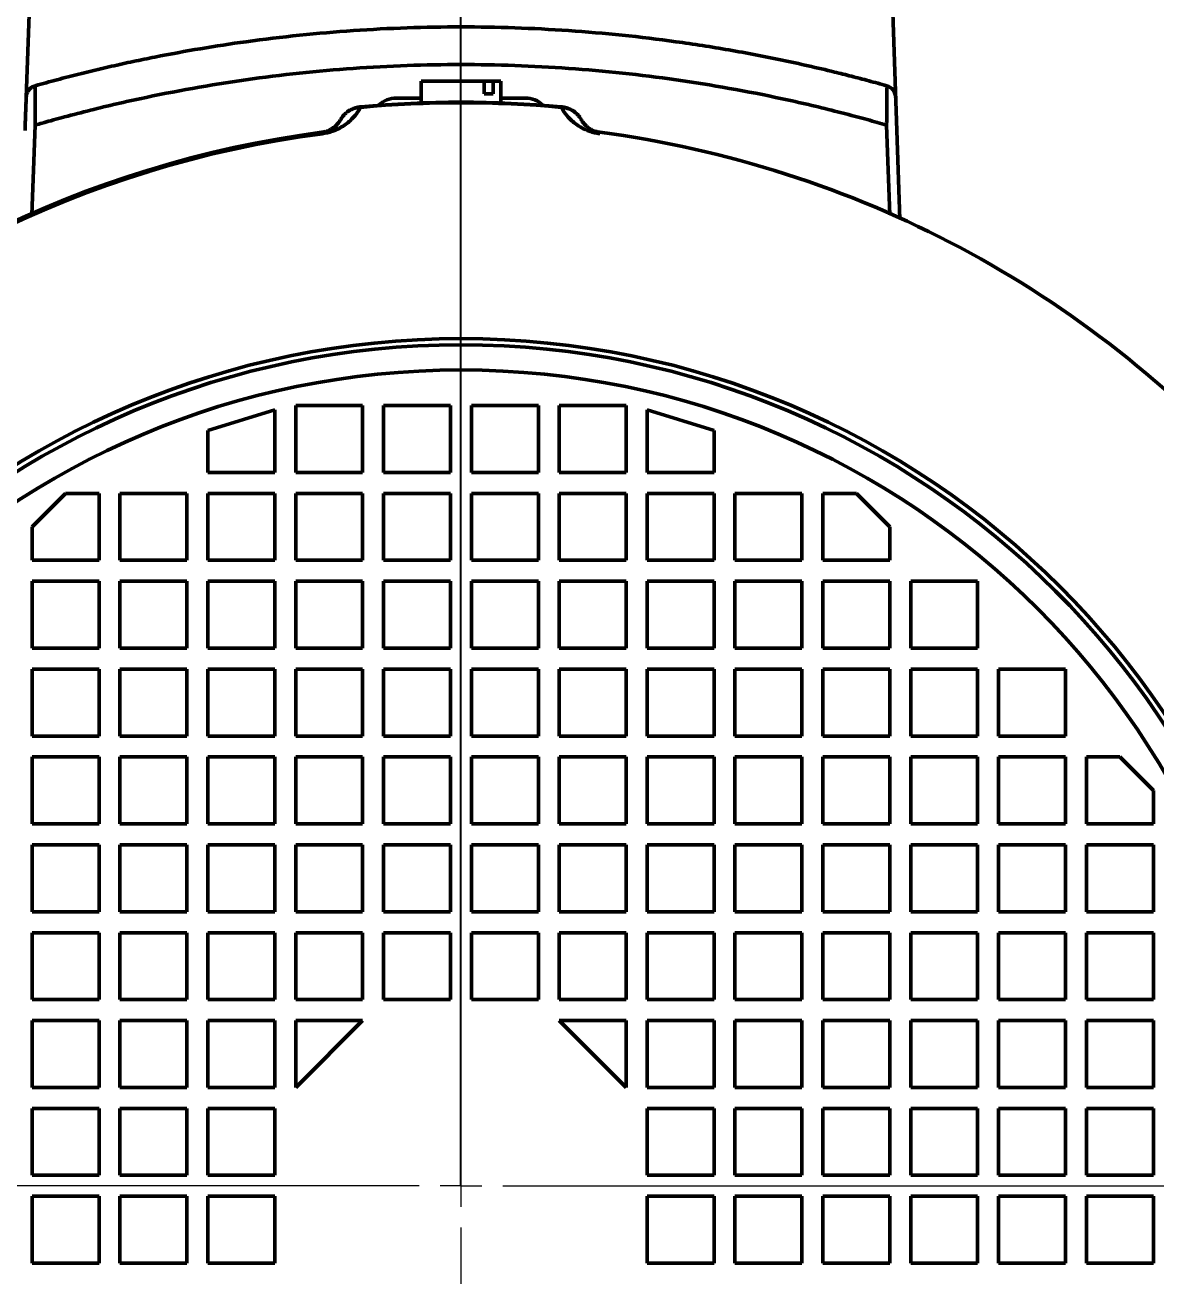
# Model space of a CAD drawing. Header units: millimetres. Extents: x -2161 to -582, y -4625 to -3434.
# Drawn here: x -1421.17 to -1376.16, y -3624.6 to -3574.81 of the extents above; entities that cross this region are included whole.
import ezdxf

# ---------------------------------------------------------------- set-up
doc = ezdxf.new("R2010")
doc.units = ezdxf.units.MM
doc.header["$LTSCALE"] = 0.5
doc.layers.add('AM_0', color=7, linetype='Continuous', lineweight=50)
doc.styles.add('MyTemplate', font='tcvn+7284-2003i.ttf', dxfattribs={"width": 0.8, "height": 3.5})
doc.dimstyles.new('Copy of MyTemplate', dxfattribs={"dimtxt": 3.5, "dimasz": 3.5, "dimexe": 1.5, "dimexo": 0, "dimtad": 1, "dimtoh": 1, "dimdec": 0, "dimlfac": 3.003, "dimdsep": 46, "dimtxsty": 'MyTemplate', "dimcen": 5, "dimclrd": 3, "dimclre": 3, "dimclrt": 1, "dimadec": 0, "dimazin": 0, "dimtfac": 1, "dimtdec": 0, "dimtmove": 0, "dimatfit": 3, "dimfxl": 1, "dimlwd": 25, "dimlwe": 25, "dimarcsym": 0})

# ---------------------------------------------------------------- blocks, each defined once
blk = doc.blocks.new('SW_CENTERMARKSYMBOL_0')
at = {"color": 0, "linetype": 'Continuous', "lineweight": 18}
for p, q in [((0, 2.5), (0, 51.5)), ((0, 0), (0, 1.25)), ((-2.5, 0), (-51.5, 0)), ((0, 0), (-1.25, 0)), ((0, 0), (0, -1.25)), ((0, 0), (1.25, 0)), ((2.5, 0), (51.5, 0)), ((0, -2.5), (0, -51.5))]:
    blk.add_line(p, q, dxfattribs=at)
blk = doc.blocks.new('*D13')
at = {"layer": 'AM_0', "color": 3, "lineweight": 25, "transparency": 16777216}
for p, q in [((-1403.818, -3621.008), (-1403.818, -3502.635)), ((-1263.818, -3621.008), (-1263.818, -3502.635)), ((-1267.318, -3504.135), (-1400.318, -3504.135))]:
    blk.add_line(p, q, dxfattribs=at)
at = {"layer": 'AM_0', "color": 3, "transparency": 16777216}
for points in [[(-1400.318, -3503.552), (-1400.318, -3504.719), (-1403.818, -3504.135)], [(-1267.318, -3503.552), (-1267.318, -3504.719), (-1263.818, -3504.135)]]:
    blk.add_solid(points, dxfattribs=at)
at = {"layer": 'Defpoints', "color": 0, "transparency": 16777216}
for p in [(-1403.818, -3504.135), (-1403.818, -3621.008), (-1263.818, -3621.008)]:
    blk.add_point(p, dxfattribs=at)
at = {"layer": 'AM_0', "color": 1, "transparency": 16777216, "insert": (-1333.818, -3501.76), "char_height": 3.5, "attachment_point": 5, "style": 'MyTemplate'}
blk.add_mtext('420', dxfattribs=at)

msp = doc.modelspace()

# ---------------------------------------------------------------- linework, layer by layer
at = {"layer": 'AM_0'}
for p, q in [((-1386.668, -3573.389), (-1386.472, -3579.01)), ((-1421.119, -3577.692), (-1421.004, -3574.388)), ((-1405.4, -3577.052), (-1405.4, -3577.913)), ((-1402.891, -3577.052), (-1405.4, -3577.052)), ((-1402.891, -3577.551), (-1402.891, -3577.052)), ((-1402.537, -3577.052), (-1402.891, -3577.052)), ((-1402.537, -3577.551), (-1402.537, -3577.052)), ((-1402.237, -3577.052), (-1402.537, -3577.052)), ((-1402.237, -3577.913), (-1402.237, -3577.052)), ((-1402.891, -3577.551), (-1402.537, -3577.551)), ((-1407.815, -3578.07), (-1407.813, -3578.089)), ((-1406.382, -3577.718), (-1405.4, -3577.718)), ((-1402.237, -3577.718), (-1401.255, -3577.718)), ((-1399.823, -3578.089), (-1399.822, -3578.07)), ((-1420.759, -3578.796), (-1420.892, -3582.364)), ((-1409.348, -3579.08), (-1409.34, -3579.136)), ((-1398.289, -3579.08), (-1398.297, -3579.136)), ((-1386.745, -3582.369), (-1386.878, -3578.796)), ((-1386.472, -3579.01), (-1386.349, -3582.533)), ((-1410.395, -3589.956), (-1407.731, -3589.956)), ((-1410.395, -3592.62), (-1410.395, -3589.956)), ((-1407.731, -3589.956), (-1407.731, -3592.62)), ((-1406.899, -3589.956), (-1404.235, -3589.956)), ((-1406.899, -3592.62), (-1406.899, -3589.956)), ((-1404.235, -3589.956), (-1404.235, -3592.62)), ((-1400.738, -3589.956), (-1403.402, -3589.956)), ((-1403.402, -3589.956), (-1403.402, -3592.62)), ((-1400.738, -3592.62), (-1400.738, -3589.956)), ((-1399.906, -3589.956), (-1399.906, -3592.62)), ((-1397.242, -3589.956), (-1399.906, -3589.956)), ((-1397.242, -3592.62), (-1397.242, -3589.956)), ((-1413.892, -3590.955), (-1411.228, -3590.122)), ((-1411.228, -3590.122), (-1411.228, -3592.62)), ((-1393.745, -3590.955), (-1396.409, -3590.122)), ((-1396.409, -3590.122), (-1396.409, -3592.62)), ((-1413.892, -3592.62), (-1413.892, -3590.955)), ((-1393.745, -3592.62), (-1393.745, -3590.955)), ((-1411.228, -3592.62), (-1413.892, -3592.62)), ((-1407.731, -3592.62), (-1410.395, -3592.62)), ((-1404.235, -3592.62), (-1406.899, -3592.62)), ((-1403.402, -3592.62), (-1400.738, -3592.62)), ((-1399.906, -3592.62), (-1397.242, -3592.62)), ((-1396.409, -3592.62), (-1393.745, -3592.62)), ((-1420.885, -3594.784), (-1419.553, -3593.452)), ((-1419.553, -3593.452), (-1418.221, -3593.452)), ((-1418.221, -3593.452), (-1418.221, -3596.116)), ((-1417.388, -3593.452), (-1414.724, -3593.452)), ((-1417.388, -3596.116), (-1417.388, -3593.452)), ((-1414.724, -3593.452), (-1414.724, -3596.116)), ((-1413.892, -3596.116), (-1413.892, -3593.452)), ((-1413.892, -3593.452), (-1411.228, -3593.452)), ((-1411.228, -3593.452), (-1411.228, -3596.116)), ((-1410.395, -3596.116), (-1410.395, -3593.452)), ((-1410.395, -3593.452), (-1407.731, -3593.452)), ((-1407.731, -3593.452), (-1407.731, -3596.116)), ((-1406.899, -3596.116), (-1406.899, -3593.452)), ((-1406.899, -3593.452), (-1404.235, -3593.452)), ((-1404.235, -3593.452), (-1404.235, -3596.116)), ((-1400.738, -3593.452), (-1403.402, -3593.452)), ((-1403.402, -3593.452), (-1403.402, -3596.116)), ((-1400.738, -3596.116), (-1400.738, -3593.452)), ((-1397.242, -3593.452), (-1399.906, -3593.452)), ((-1399.906, -3593.452), (-1399.906, -3596.116)), ((-1397.242, -3596.116), (-1397.242, -3593.452)), ((-1393.745, -3593.452), (-1396.409, -3593.452)), ((-1396.409, -3593.452), (-1396.409, -3596.116)), ((-1393.745, -3596.116), (-1393.745, -3593.452)), ((-1392.913, -3593.452), (-1392.913, -3596.116)), ((-1390.249, -3593.452), (-1392.913, -3593.452)), ((-1390.249, -3596.116), (-1390.249, -3593.452)), ((-1389.416, -3593.452), (-1389.416, -3596.116)), ((-1388.084, -3593.452), (-1389.416, -3593.452)), ((-1386.752, -3594.784), (-1388.084, -3593.452)), ((-1420.885, -3596.116), (-1420.885, -3594.784)), ((-1386.752, -3596.116), (-1386.752, -3594.784)), ((-1418.221, -3596.116), (-1420.885, -3596.116)), ((-1414.724, -3596.116), (-1417.388, -3596.116)), ((-1411.228, -3596.116), (-1413.892, -3596.116)), ((-1407.731, -3596.116), (-1410.395, -3596.116)), ((-1404.235, -3596.116), (-1406.899, -3596.116)), ((-1403.402, -3596.116), (-1400.738, -3596.116)), ((-1399.906, -3596.116), (-1397.242, -3596.116)), ((-1396.409, -3596.116), (-1393.745, -3596.116)), ((-1392.913, -3596.116), (-1390.249, -3596.116)), ((-1389.416, -3596.116), (-1386.752, -3596.116)), ((-1420.885, -3599.613), (-1420.885, -3596.949)), ((-1420.885, -3596.949), (-1418.221, -3596.949)), ((-1418.221, -3596.949), (-1418.221, -3599.613)), ((-1417.388, -3596.949), (-1414.724, -3596.949)), ((-1417.388, -3599.613), (-1417.388, -3596.949)), ((-1414.724, -3596.949), (-1414.724, -3599.613)), ((-1413.892, -3599.613), (-1413.892, -3596.949)), ((-1413.892, -3596.949), (-1411.228, -3596.949)), ((-1411.228, -3596.949), (-1411.228, -3599.613)), ((-1410.395, -3599.613), (-1410.395, -3596.949)), ((-1410.395, -3596.949), (-1407.731, -3596.949)), ((-1407.731, -3596.949), (-1407.731, -3599.613)), ((-1406.899, -3599.613), (-1406.899, -3596.949)), ((-1406.899, -3596.949), (-1404.235, -3596.949)), ((-1404.235, -3596.949), (-1404.235, -3599.613)), ((-1400.738, -3596.949), (-1403.402, -3596.949)), ((-1403.402, -3596.949), (-1403.402, -3599.613)), ((-1400.738, -3599.613), (-1400.738, -3596.949)), ((-1397.242, -3596.949), (-1399.906, -3596.949)), ((-1399.906, -3596.949), (-1399.906, -3599.613)), ((-1397.242, -3599.613), (-1397.242, -3596.949)), ((-1393.745, -3596.949), (-1396.409, -3596.949)), ((-1396.409, -3596.949), (-1396.409, -3599.613)), ((-1393.745, -3599.613), (-1393.745, -3596.949)), ((-1390.249, -3596.949), (-1392.913, -3596.949)), ((-1392.913, -3596.949), (-1392.913, -3599.613)), ((-1390.249, -3599.613), (-1390.249, -3596.949)), ((-1386.752, -3596.949), (-1389.416, -3596.949)), ((-1389.416, -3596.949), (-1389.416, -3599.613)), ((-1386.752, -3599.613), (-1386.752, -3596.949)), ((-1383.256, -3596.949), (-1385.92, -3596.949)), ((-1385.92, -3596.949), (-1385.92, -3599.613)), ((-1383.256, -3599.613), (-1383.256, -3596.949)), ((-1418.221, -3599.613), (-1420.885, -3599.613)), ((-1414.724, -3599.613), (-1417.388, -3599.613)), ((-1411.228, -3599.613), (-1413.892, -3599.613)), ((-1407.731, -3599.613), (-1410.395, -3599.613)), ((-1404.235, -3599.613), (-1406.899, -3599.613)), ((-1403.402, -3599.613), (-1400.738, -3599.613)), ((-1399.906, -3599.613), (-1397.242, -3599.613)), ((-1396.409, -3599.613), (-1393.745, -3599.613)), ((-1392.913, -3599.613), (-1390.249, -3599.613)), ((-1389.416, -3599.613), (-1386.752, -3599.613)), ((-1385.92, -3599.613), (-1383.256, -3599.613)), ((-1420.885, -3603.109), (-1420.885, -3600.445)), ((-1420.885, -3600.445), (-1418.221, -3600.445)), ((-1418.221, -3600.445), (-1418.221, -3603.109)), ((-1417.388, -3603.109), (-1417.388, -3600.445)), ((-1417.388, -3600.445), (-1414.724, -3600.445)), ((-1414.724, -3600.445), (-1414.724, -3603.109)), ((-1413.892, -3600.445), (-1411.228, -3600.445)), ((-1413.892, -3603.109), (-1413.892, -3600.445)), ((-1411.228, -3600.445), (-1411.228, -3603.109)), ((-1410.395, -3600.445), (-1407.731, -3600.445)), ((-1410.395, -3603.109), (-1410.395, -3600.445)), ((-1407.731, -3600.445), (-1407.731, -3603.109)), ((-1406.899, -3603.109), (-1406.899, -3600.445)), ((-1406.899, -3600.445), (-1404.235, -3600.445)), ((-1404.235, -3600.445), (-1404.235, -3603.109)), ((-1400.738, -3600.445), (-1403.402, -3600.445)), ((-1403.402, -3600.445), (-1403.402, -3603.109)), ((-1400.738, -3603.109), (-1400.738, -3600.445)), ((-1397.242, -3600.445), (-1399.906, -3600.445)), ((-1399.906, -3600.445), (-1399.906, -3603.109)), ((-1397.242, -3603.109), (-1397.242, -3600.445)), ((-1393.745, -3600.445), (-1396.409, -3600.445)), ((-1396.409, -3600.445), (-1396.409, -3603.109)), ((-1393.745, -3603.109), (-1393.745, -3600.445)), ((-1390.249, -3600.445), (-1392.913, -3600.445)), ((-1392.913, -3600.445), (-1392.913, -3603.109)), ((-1390.249, -3603.109), (-1390.249, -3600.445)), ((-1386.752, -3600.445), (-1389.416, -3600.445)), ((-1389.416, -3600.445), (-1389.416, -3603.109)), ((-1386.752, -3603.109), (-1386.752, -3600.445)), ((-1383.256, -3600.445), (-1385.92, -3600.445)), ((-1385.92, -3600.445), (-1385.92, -3603.109)), ((-1383.256, -3603.109), (-1383.256, -3600.445)), ((-1379.759, -3600.445), (-1382.423, -3600.445)), ((-1382.423, -3600.445), (-1382.423, -3603.109)), ((-1379.759, -3603.109), (-1379.759, -3600.445)), ((-1418.221, -3603.109), (-1420.885, -3603.109)), ((-1414.724, -3603.109), (-1417.388, -3603.109)), ((-1411.228, -3603.109), (-1413.892, -3603.109)), ((-1407.731, -3603.109), (-1410.395, -3603.109)), ((-1404.235, -3603.109), (-1406.899, -3603.109)), ((-1403.402, -3603.109), (-1400.738, -3603.109)), ((-1399.906, -3603.109), (-1397.242, -3603.109)), ((-1396.409, -3603.109), (-1393.745, -3603.109)), ((-1392.913, -3603.109), (-1390.249, -3603.109)), ((-1389.416, -3603.109), (-1386.752, -3603.109)), ((-1385.92, -3603.109), (-1383.256, -3603.109)), ((-1382.423, -3603.109), (-1379.759, -3603.109)), ((-1420.885, -3606.606), (-1420.885, -3603.942)), ((-1420.885, -3603.942), (-1418.221, -3603.942)), ((-1418.221, -3603.942), (-1418.221, -3606.606)), ((-1417.388, -3606.606), (-1417.388, -3603.942)), ((-1417.388, -3603.942), (-1414.724, -3603.942)), ((-1414.724, -3603.942), (-1414.724, -3606.606)), ((-1413.892, -3603.942), (-1411.228, -3603.942)), ((-1413.892, -3606.606), (-1413.892, -3603.942)), ((-1411.228, -3603.942), (-1411.228, -3606.606)), ((-1410.395, -3606.606), (-1410.395, -3603.942)), ((-1410.395, -3603.942), (-1407.731, -3603.942)), ((-1407.731, -3603.942), (-1407.731, -3606.606)), ((-1406.899, -3606.606), (-1406.899, -3603.942)), ((-1406.899, -3603.942), (-1404.235, -3603.942)), ((-1404.235, -3603.942), (-1404.235, -3606.606)), ((-1400.738, -3603.942), (-1403.402, -3603.942)), ((-1403.402, -3603.942), (-1403.402, -3606.606)), ((-1400.738, -3606.606), (-1400.738, -3603.942)), ((-1397.242, -3603.942), (-1399.906, -3603.942)), ((-1399.906, -3603.942), (-1399.906, -3606.606)), ((-1397.242, -3606.606), (-1397.242, -3603.942)), ((-1393.745, -3603.942), (-1396.409, -3603.942)), ((-1396.409, -3603.942), (-1396.409, -3606.606)), ((-1393.745, -3606.606), (-1393.745, -3603.942)), ((-1390.249, -3603.942), (-1392.913, -3603.942)), ((-1392.913, -3603.942), (-1392.913, -3606.606)), ((-1390.249, -3606.606), (-1390.249, -3603.942)), ((-1386.752, -3603.942), (-1389.416, -3603.942)), ((-1389.416, -3603.942), (-1389.416, -3606.606)), ((-1386.752, -3606.606), (-1386.752, -3603.942)), ((-1383.256, -3603.942), (-1385.92, -3603.942)), ((-1385.92, -3603.942), (-1385.92, -3606.606)), ((-1383.256, -3606.606), (-1383.256, -3603.942)), ((-1379.759, -3603.942), (-1382.423, -3603.942)), ((-1382.423, -3603.942), (-1382.423, -3606.606)), ((-1379.759, -3606.606), (-1379.759, -3603.942)), ((-1378.927, -3603.942), (-1378.927, -3606.606)), ((-1377.595, -3603.942), (-1378.927, -3603.942)), ((-1376.263, -3605.274), (-1377.595, -3603.942)), ((-1376.263, -3606.606), (-1376.263, -3605.274)), ((-1418.221, -3606.606), (-1420.885, -3606.606)), ((-1414.724, -3606.606), (-1417.388, -3606.606)), ((-1411.228, -3606.606), (-1413.892, -3606.606)), ((-1407.731, -3606.606), (-1410.395, -3606.606)), ((-1404.235, -3606.606), (-1406.899, -3606.606)), ((-1403.402, -3606.606), (-1400.738, -3606.606)), ((-1399.906, -3606.606), (-1397.242, -3606.606)), ((-1396.409, -3606.606), (-1393.745, -3606.606)), ((-1392.913, -3606.606), (-1390.249, -3606.606)), ((-1389.416, -3606.606), (-1386.752, -3606.606)), ((-1385.92, -3606.606), (-1383.256, -3606.606)), ((-1382.423, -3606.606), (-1379.759, -3606.606)), ((-1378.927, -3606.606), (-1376.263, -3606.606)), ((-1420.885, -3610.102), (-1420.885, -3607.438)), ((-1420.885, -3607.438), (-1418.221, -3607.438)), ((-1418.221, -3607.438), (-1418.221, -3610.102)), ((-1417.388, -3610.102), (-1417.388, -3607.438)), ((-1417.388, -3607.438), (-1414.724, -3607.438)), ((-1414.724, -3607.438), (-1414.724, -3610.102)), ((-1413.892, -3610.102), (-1413.892, -3607.438)), ((-1413.892, -3607.438), (-1411.228, -3607.438)), ((-1411.228, -3607.438), (-1411.228, -3610.102)), ((-1410.395, -3610.102), (-1410.395, -3607.438)), ((-1410.395, -3607.438), (-1407.731, -3607.438)), ((-1407.731, -3607.438), (-1407.731, -3610.102)), ((-1406.899, -3607.438), (-1404.235, -3607.438)), ((-1406.899, -3610.102), (-1406.899, -3607.438)), ((-1404.235, -3607.438), (-1404.235, -3610.102)), ((-1400.738, -3607.438), (-1403.402, -3607.438)), ((-1403.402, -3607.438), (-1403.402, -3610.102)), ((-1400.738, -3610.102), (-1400.738, -3607.438)), ((-1397.242, -3607.438), (-1399.906, -3607.438)), ((-1399.906, -3607.438), (-1399.906, -3610.102)), ((-1397.242, -3610.102), (-1397.242, -3607.438)), ((-1393.745, -3607.438), (-1396.409, -3607.438)), ((-1396.409, -3607.438), (-1396.409, -3610.102)), ((-1393.745, -3610.102), (-1393.745, -3607.438)), ((-1390.249, -3607.438), (-1392.913, -3607.438)), ((-1392.913, -3607.438), (-1392.913, -3610.102)), ((-1390.249, -3610.102), (-1390.249, -3607.438)), ((-1386.752, -3607.438), (-1389.416, -3607.438)), ((-1389.416, -3607.438), (-1389.416, -3610.102)), ((-1386.752, -3610.102), (-1386.752, -3607.438)), ((-1383.256, -3607.438), (-1385.92, -3607.438)), ((-1385.92, -3607.438), (-1385.92, -3610.102)), ((-1383.256, -3610.102), (-1383.256, -3607.438)), ((-1379.759, -3607.438), (-1382.423, -3607.438)), ((-1382.423, -3607.438), (-1382.423, -3610.102)), ((-1379.759, -3610.102), (-1379.759, -3607.438)), ((-1376.263, -3607.438), (-1378.927, -3607.438)), ((-1378.927, -3607.438), (-1378.927, -3610.102)), ((-1376.263, -3610.102), (-1376.263, -3607.438)), ((-1418.221, -3610.102), (-1420.885, -3610.102)), ((-1414.724, -3610.102), (-1417.388, -3610.102)), ((-1411.228, -3610.102), (-1413.892, -3610.102)), ((-1407.731, -3610.102), (-1410.395, -3610.102)), ((-1404.235, -3610.102), (-1406.899, -3610.102)), ((-1403.402, -3610.102), (-1400.738, -3610.102)), ((-1399.906, -3610.102), (-1397.242, -3610.102)), ((-1396.409, -3610.102), (-1393.745, -3610.102)), ((-1392.913, -3610.102), (-1390.249, -3610.102)), ((-1389.416, -3610.102), (-1386.752, -3610.102)), ((-1385.92, -3610.102), (-1383.256, -3610.102)), ((-1382.423, -3610.102), (-1379.759, -3610.102)), ((-1378.927, -3610.102), (-1376.263, -3610.102)), ((-1420.885, -3610.935), (-1418.221, -3610.935)), ((-1420.885, -3613.599), (-1420.885, -3610.935)), ((-1418.221, -3610.935), (-1418.221, -3613.599)), ((-1417.388, -3610.935), (-1414.724, -3610.935)), ((-1417.388, -3613.599), (-1417.388, -3610.935)), ((-1414.724, -3610.935), (-1414.724, -3613.599)), ((-1413.892, -3613.599), (-1413.892, -3610.935)), ((-1413.892, -3610.935), (-1411.228, -3610.935)), ((-1411.228, -3610.935), (-1411.228, -3613.599)), ((-1410.395, -3613.599), (-1410.395, -3610.935)), ((-1410.395, -3610.935), (-1407.731, -3610.935)), ((-1407.731, -3610.935), (-1407.731, -3613.599)), ((-1406.899, -3613.599), (-1406.899, -3610.935)), ((-1406.899, -3610.935), (-1404.235, -3610.935)), ((-1404.235, -3610.935), (-1404.235, -3613.599)), ((-1400.738, -3610.935), (-1403.402, -3610.935)), ((-1403.402, -3610.935), (-1403.402, -3613.599)), ((-1400.738, -3613.599), (-1400.738, -3610.935)), ((-1397.242, -3610.935), (-1399.906, -3610.935)), ((-1399.906, -3610.935), (-1399.906, -3613.599)), ((-1397.242, -3613.599), (-1397.242, -3610.935)), ((-1393.745, -3610.935), (-1396.409, -3610.935)), ((-1396.409, -3610.935), (-1396.409, -3613.599)), ((-1393.745, -3613.599), (-1393.745, -3610.935)), ((-1392.913, -3610.935), (-1392.913, -3613.599)), ((-1390.249, -3610.935), (-1392.913, -3610.935)), ((-1390.249, -3613.599), (-1390.249, -3610.935)), ((-1389.416, -3610.935), (-1389.416, -3613.599)), ((-1386.752, -3610.935), (-1389.416, -3610.935)), ((-1386.752, -3613.599), (-1386.752, -3610.935)), ((-1385.92, -3610.935), (-1385.92, -3613.599)), ((-1383.256, -3610.935), (-1385.92, -3610.935)), ((-1383.256, -3613.599), (-1383.256, -3610.935)), ((-1379.759, -3610.935), (-1382.423, -3610.935)), ((-1382.423, -3610.935), (-1382.423, -3613.599)), ((-1379.759, -3613.599), (-1379.759, -3610.935)), ((-1376.263, -3610.935), (-1378.927, -3610.935)), ((-1378.927, -3610.935), (-1378.927, -3613.599)), ((-1376.263, -3613.599), (-1376.263, -3610.935)), ((-1418.221, -3613.599), (-1420.885, -3613.599)), ((-1414.724, -3613.599), (-1417.388, -3613.599)), ((-1411.228, -3613.599), (-1413.892, -3613.599)), ((-1407.731, -3613.599), (-1410.395, -3613.599)), ((-1404.235, -3613.599), (-1406.899, -3613.599)), ((-1403.402, -3613.599), (-1400.738, -3613.599)), ((-1399.906, -3613.599), (-1397.242, -3613.599)), ((-1396.409, -3613.599), (-1393.745, -3613.599)), ((-1392.913, -3613.599), (-1390.249, -3613.599)), ((-1389.416, -3613.599), (-1386.752, -3613.599)), ((-1385.92, -3613.599), (-1383.256, -3613.599)), ((-1382.423, -3613.599), (-1379.759, -3613.599)), ((-1378.927, -3613.599), (-1376.263, -3613.599)), ((-1420.885, -3614.431), (-1418.221, -3614.431)), ((-1420.885, -3617.095), (-1420.885, -3614.431)), ((-1418.221, -3614.431), (-1418.221, -3617.095)), ((-1417.388, -3614.431), (-1414.724, -3614.431)), ((-1417.388, -3617.095), (-1417.388, -3614.431)), ((-1414.724, -3614.431), (-1414.724, -3617.095)), ((-1413.892, -3617.095), (-1413.892, -3614.431)), ((-1413.892, -3614.431), (-1411.228, -3614.431)), ((-1411.228, -3614.431), (-1411.228, -3617.095)), ((-1410.395, -3617.095), (-1410.395, -3614.431)), ((-1407.731, -3614.431), (-1410.395, -3617.095)), ((-1410.395, -3614.431), (-1407.731, -3614.431)), ((-1397.242, -3614.431), (-1399.906, -3614.431)), ((-1399.906, -3614.431), (-1397.242, -3617.095)), ((-1397.242, -3617.095), (-1397.242, -3614.431)), ((-1393.745, -3614.431), (-1396.409, -3614.431)), ((-1396.409, -3614.431), (-1396.409, -3617.095)), ((-1393.745, -3617.095), (-1393.745, -3614.431)), ((-1390.249, -3614.431), (-1392.913, -3614.431)), ((-1392.913, -3614.431), (-1392.913, -3617.095)), ((-1390.249, -3617.095), (-1390.249, -3614.431)), ((-1386.752, -3614.431), (-1389.416, -3614.431)), ((-1389.416, -3614.431), (-1389.416, -3617.095)), ((-1386.752, -3617.095), (-1386.752, -3614.431)), ((-1383.256, -3614.431), (-1385.92, -3614.431)), ((-1385.92, -3614.431), (-1385.92, -3617.095)), ((-1383.256, -3617.095), (-1383.256, -3614.431)), ((-1379.759, -3614.431), (-1382.423, -3614.431)), ((-1382.423, -3614.431), (-1382.423, -3617.095)), ((-1379.759, -3617.095), (-1379.759, -3614.431)), ((-1376.263, -3614.431), (-1378.927, -3614.431)), ((-1378.927, -3614.431), (-1378.927, -3617.095)), ((-1376.263, -3617.095), (-1376.263, -3614.431)), ((-1418.221, -3617.095), (-1420.885, -3617.095)), ((-1414.724, -3617.095), (-1417.388, -3617.095)), ((-1411.228, -3617.095), (-1413.892, -3617.095)), ((-1396.409, -3617.095), (-1393.745, -3617.095)), ((-1392.913, -3617.095), (-1390.249, -3617.095)), ((-1389.416, -3617.095), (-1386.752, -3617.095)), ((-1385.92, -3617.095), (-1383.256, -3617.095)), ((-1382.423, -3617.095), (-1379.759, -3617.095)), ((-1378.927, -3617.095), (-1376.263, -3617.095)), ((-1420.885, -3620.592), (-1420.885, -3617.928)), ((-1420.885, -3617.928), (-1418.221, -3617.928)), ((-1418.221, -3617.928), (-1418.221, -3620.592)), ((-1417.388, -3617.928), (-1414.724, -3617.928)), ((-1417.388, -3620.592), (-1417.388, -3617.928)), ((-1414.724, -3617.928), (-1414.724, -3620.592)), ((-1413.892, -3617.928), (-1411.228, -3617.928)), ((-1413.892, -3620.592), (-1413.892, -3617.928)), ((-1411.228, -3617.928), (-1411.228, -3620.592)), ((-1393.745, -3617.928), (-1396.409, -3617.928)), ((-1396.409, -3617.928), (-1396.409, -3620.592)), ((-1393.745, -3620.592), (-1393.745, -3617.928)), ((-1390.249, -3617.928), (-1392.913, -3617.928)), ((-1392.913, -3617.928), (-1392.913, -3620.592)), ((-1390.249, -3620.592), (-1390.249, -3617.928)), ((-1386.752, -3617.928), (-1389.416, -3617.928)), ((-1389.416, -3617.928), (-1389.416, -3620.592)), ((-1386.752, -3620.592), (-1386.752, -3617.928)), ((-1383.256, -3617.928), (-1385.92, -3617.928)), ((-1385.92, -3617.928), (-1385.92, -3620.592)), ((-1383.256, -3620.592), (-1383.256, -3617.928)), ((-1379.759, -3617.928), (-1382.423, -3617.928)), ((-1382.423, -3617.928), (-1382.423, -3620.592)), ((-1379.759, -3620.592), (-1379.759, -3617.928)), ((-1376.263, -3617.928), (-1378.927, -3617.928)), ((-1378.927, -3617.928), (-1378.927, -3620.592)), ((-1376.263, -3620.592), (-1376.263, -3617.928)), ((-1418.221, -3620.592), (-1420.885, -3620.592)), ((-1414.724, -3620.592), (-1417.388, -3620.592)), ((-1411.228, -3620.592), (-1413.892, -3620.592)), ((-1396.409, -3620.592), (-1393.745, -3620.592)), ((-1392.913, -3620.592), (-1390.249, -3620.592)), ((-1389.416, -3620.592), (-1386.752, -3620.592)), ((-1385.92, -3620.592), (-1383.256, -3620.592)), ((-1382.423, -3620.592), (-1379.759, -3620.592)), ((-1378.927, -3620.592), (-1376.263, -3620.592)), ((-1420.885, -3621.424), (-1420.885, -3624.088)), ((-1418.221, -3621.424), (-1420.885, -3621.424)), ((-1418.221, -3624.088), (-1418.221, -3621.424)), ((-1417.388, -3621.424), (-1417.388, -3624.088)), ((-1414.724, -3621.424), (-1417.388, -3621.424)), ((-1414.724, -3624.088), (-1414.724, -3621.424)), ((-1413.892, -3621.424), (-1413.892, -3624.088)), ((-1411.228, -3621.424), (-1413.892, -3621.424)), ((-1411.228, -3624.088), (-1411.228, -3621.424)), ((-1396.409, -3621.424), (-1393.745, -3621.424)), ((-1396.409, -3624.088), (-1396.409, -3621.424)), ((-1393.745, -3621.424), (-1393.745, -3624.088)), ((-1392.913, -3621.424), (-1390.249, -3621.424)), ((-1392.913, -3624.088), (-1392.913, -3621.424)), ((-1390.249, -3621.424), (-1390.249, -3624.088)), ((-1389.416, -3621.424), (-1386.752, -3621.424)), ((-1389.416, -3624.088), (-1389.416, -3621.424)), ((-1386.752, -3621.424), (-1386.752, -3624.088)), ((-1385.92, -3621.424), (-1383.256, -3621.424)), ((-1385.92, -3624.088), (-1385.92, -3621.424)), ((-1383.256, -3621.424), (-1383.256, -3624.088)), ((-1382.423, -3621.424), (-1379.759, -3621.424)), ((-1382.423, -3624.088), (-1382.423, -3621.424)), ((-1379.759, -3621.424), (-1379.759, -3624.088)), ((-1378.927, -3621.424), (-1376.263, -3621.424)), ((-1378.927, -3624.088), (-1378.927, -3621.424)), ((-1376.263, -3621.424), (-1376.263, -3624.088)), ((-1420.885, -3624.088), (-1418.221, -3624.088)), ((-1417.388, -3624.088), (-1414.724, -3624.088)), ((-1413.892, -3624.088), (-1411.228, -3624.088)), ((-1393.745, -3624.088), (-1396.409, -3624.088)), ((-1390.249, -3624.088), (-1392.913, -3624.088)), ((-1386.752, -3624.088), (-1389.416, -3624.088)), ((-1383.256, -3624.088), (-1385.92, -3624.088)), ((-1379.759, -3624.088), (-1382.423, -3624.088)), ((-1376.263, -3624.088), (-1378.927, -3624.088))]:
    msp.add_line(p, q, dxfattribs=at)
for radius in [33.714, 33.467, 32.467]:
    msp.add_circle((-1403.818, -3621.008), radius, dxfattribs=at)
for centre, radius, start, end in [((-1403.818, -3621.008), 43.124, 84.682, 95.318), ((-1403.818, -3621.008), 43.104, 84.682, 95.318), ((-1406.382, -3578.717), 0.999, 90, 134.8282), ((-1401.255, -3578.717), 0.999, 45.1718, 90), ((-1403.818, -3621.008), 42.291, 97.5125, 172.4875), ((-1403.818, -3621.008), 42.291, 41.4904, 82.4875), ((-1403.818, -3621.008), 42.234, 97.5125, 172.4875)]:
    msp.add_arc(centre, radius, start, end, dxfattribs=at)
for centre, major_axis, ratio, start_param, end_param in [((-1407.815, -3578.071), (0.192, 0.018), 0.004464, 1.570796, 1.63722), ((-1399.822, -3578.071), (0.192, -0.018), 0.004463, 1.504373, 1.570796)]:
    msp.add_ellipse(centre, major_axis=major_axis, ratio=ratio, start_param=start_param, end_param=end_param, dxfattribs=at)
for points, knots in [([(-1420.755, -3577.228), (-1420.611, -3577.188), (-1420.321, -3577.107), (-1419.887, -3576.99), (-1419.453, -3576.876), (-1419.019, -3576.765), (-1418.586, -3576.658), (-1418.153, -3576.555), (-1417.72, -3576.454), (-1417.288, -3576.357), (-1416.857, -3576.263), (-1416.425, -3576.173), (-1415.536, -3575.993), (-1414.187, -3575.745), (-1411.56, -3575.343), (-1408.106, -3574.985), (-1403.818, -3574.838), (-1399.531, -3574.985), (-1395.975, -3575.353), (-1393.148, -3575.793), (-1391.393, -3576.129), (-1389.995, -3576.434), (-1389.075, -3576.651), (-1388.273, -3576.852), (-1387.582, -3577.033), (-1387.117, -3577.163), (-1386.881, -3577.228)], [0, 0, 0, 0, 0.013164, 0.0262927, 0.0393863, 0.0524447, 0.0654679, 0.0784559, 0.0914089, 0.1043268, 0.1172096, 0.1300574, 0.1428702, 0.1965895, 0.250019, 0.3752701, 0.4999993, 0.6247247, 0.749984, 0.8122881, 0.8749894, 0.9061923, 0.9374945, 0.9577462, 0.9785814, 1, 1, 1, 1]), ([(-1386.878, -3578.796), (-1387.003, -3578.76), (-1387.26, -3578.686), (-1387.653, -3578.576), (-1388.069, -3578.462), (-1388.502, -3578.348), (-1389.145, -3578.183), (-1389.988, -3577.978), (-1392.081, -3577.508), (-1395.254, -3576.942), (-1399.526, -3576.487), (-1403.818, -3576.335), (-1408.111, -3576.487), (-1412.383, -3576.942), (-1415.908, -3577.571), (-1418.345, -3578.141), (-1419.52, -3578.449), (-1420.116, -3578.612), (-1420.46, -3578.709), (-1420.666, -3578.769), (-1420.759, -3578.796)], [0, 0, 0, 0, 0.011437, 0.023343, 0.035719, 0.049119, 0.062509, 0.093786, 0.125017, 0.250011, 0.375199, 0.500002, 0.624814, 0.749992, 0.874985, 0.937491, 0.968745, 0.981247, 0.991512, 1, 1, 1, 1]), ([(-1420.755, -3577.228), (-1420.806, -3577.243), (-1420.854, -3577.265), (-1420.898, -3577.294), (-1420.941, -3577.323), (-1420.98, -3577.359), (-1421.013, -3577.401), (-1421.045, -3577.442), (-1421.071, -3577.488), (-1421.089, -3577.538), (-1421.107, -3577.587), (-1421.117, -3577.639), (-1421.119, -3577.692)], [0, 0, 0, 0, 0.25, 0.25, 0.25, 0.5, 0.5, 0.5, 0.75, 0.75, 0.75, 1, 1, 1, 1]), ([(-1420.755, -3577.228), (-1420.756, -3577.229), (-1420.756, -3577.23), (-1420.757, -3577.235), (-1420.758, -3577.244), (-1420.759, -3577.256), (-1420.759, -3577.271), (-1420.76, -3577.289), (-1420.761, -3577.311), (-1420.761, -3577.337), (-1420.762, -3577.365), (-1420.762, -3577.397), (-1420.762, -3577.432), (-1420.763, -3577.47), (-1420.763, -3577.511), (-1420.763, -3577.556), (-1420.764, -3577.603), (-1420.764, -3577.703), (-1420.764, -3577.875), (-1420.763, -3578.1), (-1420.762, -3578.297), (-1420.761, -3578.453), (-1420.76, -3578.619), (-1420.759, -3578.737), (-1420.759, -3578.796)], [0, 0, 0, 0, 0.031048, 0.062107, 0.09318, 0.12427, 0.155379, 0.186509, 0.217663, 0.248843, 0.280053, 0.311293, 0.342568, 0.37388, 0.40523, 0.436621, 0.468056, 0.499538, 0.623168, 0.749493, 0.810458, 0.872525, 0.935702, 1, 1, 1, 1]), ([(-1386.878, -3578.796), (-1386.878, -3578.766), (-1386.877, -3578.707), (-1386.876, -3578.62), (-1386.876, -3578.536), (-1386.875, -3578.455), (-1386.875, -3578.376), (-1386.874, -3578.299), (-1386.874, -3578.226), (-1386.873, -3578.08), (-1386.873, -3577.877), (-1386.873, -3577.685), (-1386.873, -3577.555), (-1386.874, -3577.469), (-1386.875, -3577.396), (-1386.876, -3577.335), (-1386.877, -3577.288), (-1386.878, -3577.254), (-1386.88, -3577.233), (-1386.881, -3577.23), (-1386.881, -3577.228)], [0, 0, 0, 0, 0.032172, 0.064067, 0.095686, 0.127031, 0.158101, 0.1889, 0.219427, 0.249685, 0.37597, 0.499577, 0.562608, 0.625463, 0.688161, 0.750722, 0.813167, 0.875514, 0.937785, 1, 1, 1, 1]), ([(-1386.881, -3577.228), (-1386.831, -3577.243), (-1386.783, -3577.265), (-1386.739, -3577.294), (-1386.695, -3577.323), (-1386.656, -3577.359), (-1386.624, -3577.401), (-1386.592, -3577.442), (-1386.566, -3577.488), (-1386.548, -3577.538), (-1386.53, -3577.587), (-1386.52, -3577.639), (-1386.518, -3577.692)], [0, 0, 0, 0, 0.25, 0.25, 0.25, 0.5, 0.5, 0.5, 0.75, 0.75, 0.75, 1, 1, 1, 1]), ([(-1421.165, -3579.01), (-1421.163, -3578.961), (-1421.162, -3578.913), (-1421.16, -3578.865), (-1421.159, -3578.842), (-1421.158, -3578.818), (-1421.158, -3578.795), (-1421.157, -3578.772), (-1421.156, -3578.749), (-1421.155, -3578.726), (-1421.152, -3578.636), (-1421.149, -3578.551), (-1421.146, -3578.47), (-1421.143, -3578.389), (-1421.141, -3578.314), (-1421.138, -3578.243), (-1421.138, -3578.225), (-1421.137, -3578.208), (-1421.136, -3578.191), (-1421.136, -3578.174), (-1421.135, -3578.158), (-1421.135, -3578.141), (-1421.134, -3578.109), (-1421.133, -3578.079), (-1421.132, -3578.05), (-1421.13, -3577.992), (-1421.128, -3577.941), (-1421.126, -3577.896), (-1421.125, -3577.874), (-1421.125, -3577.853), (-1421.124, -3577.834), (-1421.124, -3577.825), (-1421.123, -3577.816), (-1421.123, -3577.807), (-1421.123, -3577.799), (-1421.122, -3577.79), (-1421.122, -3577.783), (-1421.121, -3577.753), (-1421.12, -3577.73), (-1421.12, -3577.715), (-1421.119, -3577.699), (-1421.119, -3577.692)], [-0.000000972, -0.000000972, -0.000000972, -0.000000972, 0.000494408, 0.000494408, 0.000494408, 0.000741612, 0.000741612, 0.000741612, 0.000988816, 0.000988816, 0.000988816, 0.001977633, 0.001977633, 0.001977633, 0.002966449, 0.002966449, 0.002966449, 0.003213653, 0.003213653, 0.003213653, 0.003460858, 0.003460858, 0.003460858, 0.003955266, 0.003955266, 0.003955266, 0.004944082, 0.004944082, 0.004944082, 0.00543849, 0.00543849, 0.00543849, 0.005685695, 0.005685695, 0.005685695, 0.005932899, 0.005932899, 0.005932899, 0.006921715, 0.006921715, 0.007910532, 0.007910532, 0.007910532, 0.007910532]), ([(-1407.813, -3578.089), (-1407.858, -3578.172), (-1407.912, -3578.257), (-1408.047, -3578.435), (-1408.127, -3578.526), (-1408.281, -3578.666), (-1408.338, -3578.714), (-1408.468, -3578.809), (-1408.543, -3578.858), (-1408.673, -3578.928), (-1408.719, -3578.952), (-1408.82, -3578.997), (-1408.876, -3579.019), (-1408.994, -3579.061), (-1409.058, -3579.08), (-1409.195, -3579.113), (-1409.266, -3579.127), (-1409.34, -3579.136)], [0, 0, 0, 0, 0.25, 0.25, 0.5, 0.5, 0.625, 0.625, 0.75, 0.75, 0.8125, 0.8125, 0.875, 0.875, 0.9375, 0.9375, 1, 1, 1, 1]), ([(-1407.828, -3578.071), (-1407.846, -3578.073), (-1407.883, -3578.077), (-1407.936, -3578.087), (-1407.988, -3578.099), (-1408.038, -3578.114), (-1408.087, -3578.13), (-1408.133, -3578.149), (-1408.178, -3578.17), (-1408.221, -3578.192), (-1408.261, -3578.216), (-1408.3, -3578.241), (-1408.324, -3578.259), (-1408.337, -3578.268)], [0, 0, 0, 0, 0.099976, 0.198126, 0.294454, 0.388966, 0.481665, 0.572555, 0.66164, 0.748924, 0.83441, 0.9181, 1, 1, 1, 1]), ([(-1408.337, -3578.268), (-1408.323, -3578.259), (-1408.297, -3578.24), (-1408.256, -3578.215), (-1408.214, -3578.193), (-1408.173, -3578.173), (-1408.132, -3578.156), (-1408.074, -3578.135), (-1407.999, -3578.113), (-1407.906, -3578.096), (-1407.844, -3578.091), (-1407.813, -3578.089)], [0, 0, 0, 0, 0.088622, 0.175124, 0.25951, 0.341789, 0.42197, 0.500067, 0.67117, 0.837761, 1, 1, 1, 1]), ([(-1398.297, -3579.136), (-1398.37, -3579.127), (-1398.442, -3579.113), (-1398.578, -3579.08), (-1398.642, -3579.061), (-1398.82, -3578.999), (-1398.918, -3578.953), (-1399.092, -3578.859), (-1399.166, -3578.811), (-1399.297, -3578.715), (-1399.355, -3578.667), (-1399.509, -3578.526), (-1399.59, -3578.435), (-1399.724, -3578.257), (-1399.778, -3578.172), (-1399.823, -3578.089)], [0, 0, 0, 0, 0.0625, 0.0625, 0.125, 0.125, 0.25, 0.25, 0.375, 0.375, 0.5, 0.5, 0.75, 0.75, 1, 1, 1, 1]), ([(-1399.3, -3578.268), (-1399.32, -3578.254), (-1399.34, -3578.24), (-1399.361, -3578.228), (-1399.43, -3578.186), (-1399.504, -3578.153), (-1399.582, -3578.13), (-1399.66, -3578.106), (-1399.741, -3578.093), (-1399.823, -3578.089)], [0, 0, 0, 0, 0.0766882, 0.0766882, 0.0766882, 0.3266882, 0.3266882, 0.3266882, 0.5766882, 0.5766882, 0.5766882, 0.5766882]), ([(-1399.809, -3578.071), (-1399.79, -3578.073), (-1399.754, -3578.077), (-1399.7, -3578.087), (-1399.648, -3578.099), (-1399.598, -3578.114), (-1399.549, -3578.131), (-1399.503, -3578.149), (-1399.458, -3578.17), (-1399.416, -3578.193), (-1399.375, -3578.216), (-1399.337, -3578.241), (-1399.312, -3578.259), (-1399.3, -3578.268)], [0, 0, 0, 0, 0.100255, 0.198627, 0.295119, 0.389737, 0.482483, 0.573365, 0.662387, 0.749556, 0.834876, 0.918355, 1, 1, 1, 1]), ([(-1409.348, -3579.08), (-1409.339, -3579.079), (-1409.322, -3579.076), (-1409.298, -3579.072), (-1409.274, -3579.067), (-1409.23, -3579.058), (-1409.175, -3579.042), (-1409.115, -3579.021), (-1409.052, -3578.994), (-1408.985, -3578.959), (-1408.913, -3578.915), (-1408.844, -3578.863), (-1408.756, -3578.784), (-1408.69, -3578.706), (-1408.645, -3578.641), (-1408.622, -3578.605), (-1408.612, -3578.587), (-1408.607, -3578.578)], [0, 0, 0, 0, 0.0090255, 0.0178438, 0.0265428, 0.0356971, 0.0712975, 0.1040316, 0.1427011, 0.2076085, 0.2855554, 0.3848373, 0.4998877, 0.7499252, 0.8749617, 0.9319553, 1, 1, 1, 1]), ([(-1408.337, -3578.268), (-1408.351, -3578.279), (-1408.38, -3578.302), (-1408.424, -3578.342), (-1408.471, -3578.389), (-1408.518, -3578.444), (-1408.565, -3578.507), (-1408.592, -3578.553), (-1408.607, -3578.578)], [0, 0, 0, 0, 0.127966, 0.271649, 0.430886, 0.605495, 0.795276, 1, 1, 1, 1]), ([(-1399.03, -3578.578), (-1399.04, -3578.561), (-1399.059, -3578.529), (-1399.089, -3578.484), (-1399.121, -3578.442), (-1399.152, -3578.405), (-1399.183, -3578.371), (-1399.214, -3578.341), (-1399.244, -3578.314), (-1399.272, -3578.29), (-1399.291, -3578.275), (-1399.3, -3578.268)], [0, 0, 0, 0, 0.1390562, 0.2712786, 0.3965952, 0.5149379, 0.6262445, 0.7304557, 0.827518, 0.9173814, 1, 1, 1, 1]), ([(-1399.03, -3578.578), (-1399.022, -3578.592), (-1399.005, -3578.62), (-1398.977, -3578.663), (-1398.939, -3578.714), (-1398.889, -3578.773), (-1398.82, -3578.84), (-1398.744, -3578.901), (-1398.66, -3578.955), (-1398.579, -3578.997), (-1398.504, -3579.027), (-1398.447, -3579.046), (-1398.391, -3579.062), (-1398.342, -3579.072), (-1398.312, -3579.077), (-1398.297, -3579.079), (-1398.289, -3579.08)], [0, 0, 0, 0, 0.102349, 0.197609, 0.285794, 0.437997, 0.571574, 0.688087, 0.785894, 0.871569, 0.906351, 0.935837, 0.967884, 0.983931, 0.991966, 1, 1, 1, 1])]:
    msp.add_open_spline(points, degree=3, knots=knots, dxfattribs=at)
msp.add_open_spline([(-1386.472, -3579.01), (-1386.472, -3579.01), (-1386.472, -3579.01), (-1386.472, -3579.01)], degree=3, dxfattribs=at)

# ---------------------------------------------------------------- block references
at = {"layer": 'AM_0', "xscale": 0.6659999999999999, "yscale": 0.6659999999999999, "zscale": 0.6659999999999999}
msp.add_blockref('SW_CENTERMARKSYMBOL_0', (-1403.818, -3621.008), dxfattribs=at)

# ---------------------------------------------------------------- dimensions: what is measured, and where the dimension line sits
at = {"layer": 'AM_0'}
dim = msp.add_linear_dim(base=(-1403.818, -3504.135), p1=(-1263.818, -3621.008), p2=(-1403.818, -3621.008), dimstyle='Copy of MyTemplate', dxfattribs=at)
dim.commit()
dim.dimension.update_dxf_attribs({"geometry": '*D13', "text_midpoint": (-1333.818, -3504.135), "dimtype": 160})

doc.saveas('drawing.dxf')
